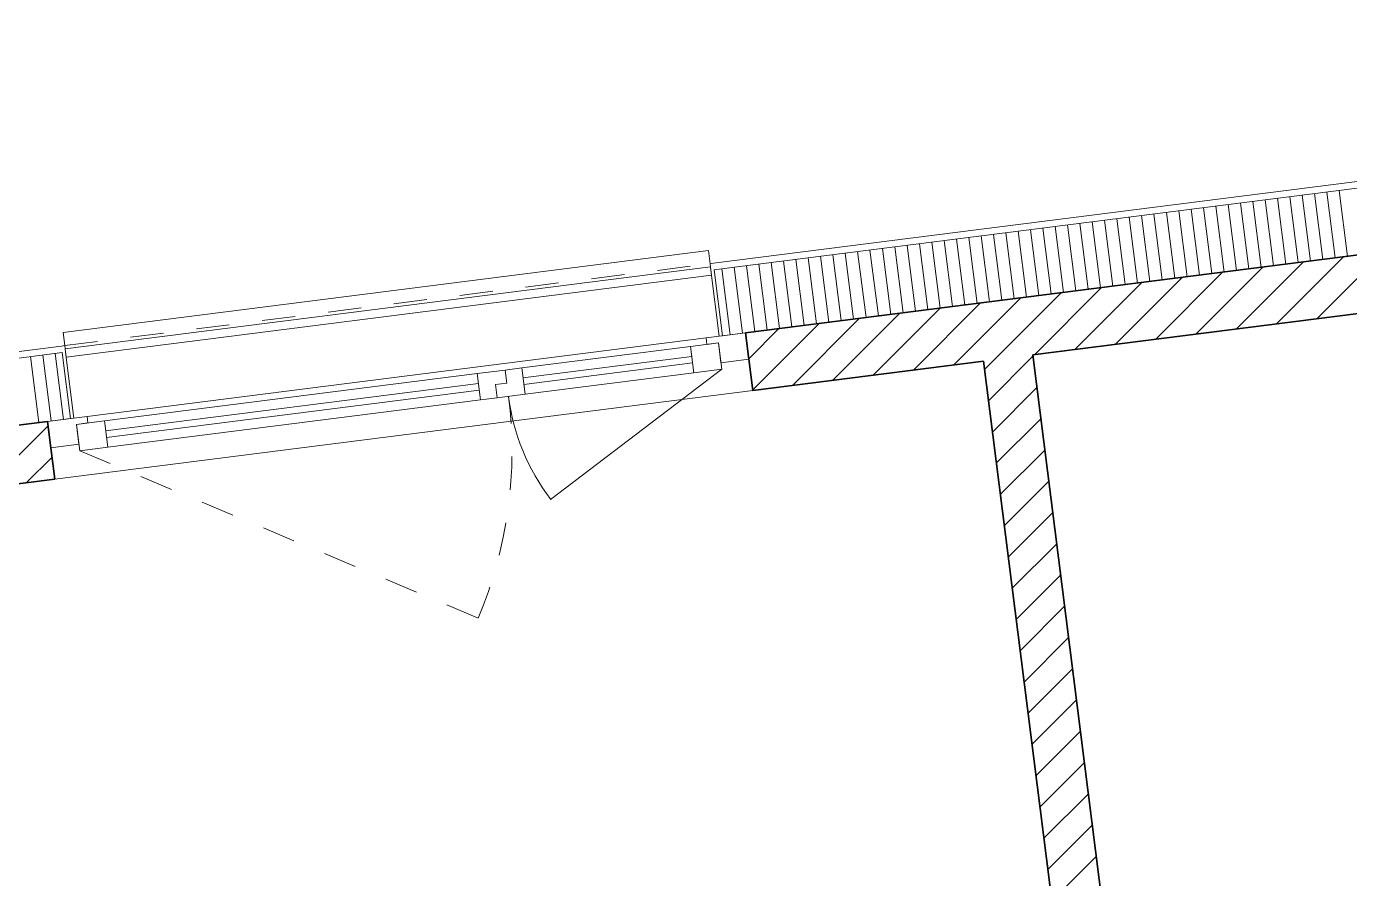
# Model space of a CAD drawing. Header units: metres. Extents: x 2713679.5 to 2713747.3, y 1226017.1 to 1226104.2.
# Drawn here: x 2713699.742 to 2713703.729, y 1226048.302 to 1226050.868 of the extents above; entities that cross this region are included whole.
import ezdxf

# ---------------------------------------------------------------- set-up
doc = ezdxf.new("R2010")
doc.units = ezdxf.units.M
doc.header["$MEASUREMENT"] = 0
doc.linetypes.add('Strich 2_1mm', pattern=[0.15, 0.1, -0.05])
doc.layers.add('plangrafiken', color=251, linetype='Continuous')
doc.layers.add('waende_stuetzen', color=250, linetype='Continuous')

msp = doc.modelspace()

# ---------------------------------------------------------------- linework, layer by layer
at = {"layer": 'plangrafiken', "color": 7, "linetype": 'Continuous', "lineweight": 13}
for p, q in [((2713701.8031, 1226050.1437), (2713699.8587, 1226049.897)), ((2713701.8063, 1226050.1189), (2713701.8031, 1226050.1437)), ((2713699.8618, 1226049.8722), (2713701.8063, 1226050.1189)), ((2713699.8587, 1226049.897), (2713699.8618, 1226049.8722))]:
    msp.add_line(p, q, dxfattribs=at)
at = {"layer": 'waende_stuetzen', "color": 7, "linetype": 'Continuous', "lineweight": 18}
for p, q in [((2713707.4317, 1226050.8681), (2713701.8118, 1226050.1549)), ((2713707.216, 1226050.8206), (2713701.8837, 1226050.1439)), ((2713701.8118, 1226050.1549), (2713701.8018, 1226050.1537)), ((2713701.8018, 1226050.1537), (2713701.8044, 1226050.1338)), ((2713701.8044, 1226050.1338), (2713701.8295, 1226049.9354)), ((2713701.8837, 1226050.1439), (2713701.8143, 1226050.1351)), ((2713701.8143, 1226050.1351), (2713701.8395, 1226049.9367)), ((2713701.8395, 1226049.9367), (2713701.8295, 1226049.9354)), ((2713701.9089, 1226049.9455), (2713701.8395, 1226049.9367)), ((2713699.8475, 1226049.9057), (2713697.7642, 1226049.6413)), ((2713699.7806, 1226049.877), (2713699.85, 1226049.8858)), ((2713699.8475, 1226049.9057), (2713699.8574, 1226049.9069)), ((2713699.85, 1226049.8858), (2713699.8752, 1226049.6874)), ((2713699.8574, 1226049.9069), (2713699.86, 1226049.8871)), ((2713699.86, 1226049.8871), (2713699.8851, 1226049.6887)), ((2713699.7806, 1226049.877), (2713697.8362, 1226049.6302)), ((2713699.8058, 1226049.6786), (2713699.8752, 1226049.6874)), ((2713699.8752, 1226049.6874), (2713699.8851, 1226049.6887))]:
    msp.add_line(p, q, dxfattribs=at)
at = {"layer": 'waende_stuetzen', "color": 7, "linetype": 'Continuous', "lineweight": 35}
for p, q in [((2713707.0675, 1226050.6002), (2713701.9089, 1226049.9455)), ((2713702.7742, 1226049.8789), (2713707.0896, 1226050.4266)), ((2713701.9089, 1226049.9455), (2713701.919, 1226049.8661)), ((2713701.919, 1226049.8661), (2713701.9309, 1226049.7719)), ((2713701.9309, 1226049.7719), (2713702.6254, 1226049.86)), ((2713702.6254, 1226049.86), (2713703.0282, 1226046.6855)), ((2713703.177, 1226046.7044), (2713702.7742, 1226049.8789)), ((2713699.8058, 1226049.6786), (2713697.8614, 1226049.4318)), ((2713699.8058, 1226049.6786), (2713699.8158, 1226049.5992)), ((2713699.8158, 1226049.5992), (2713699.8278, 1226049.505)), ((2713698.6969, 1226049.3615), (2713699.8278, 1226049.505))]:
    msp.add_line(p, q, dxfattribs=at)
at = {"layer": 'waende_stuetzen', "color": 18, "linetype": 'Continuous', "lineweight": 0, "true_color": 0x000000}
for p, q in [((2713703.6231, 1226050.3646), (2713703.6483, 1226050.1662)), ((2713703.6603, 1226050.3694), (2713703.6855, 1226050.1709)), ((2713703.6975, 1226050.3741), (2713703.7227, 1226050.1757)), ((2713703.2883, 1226050.3221), (2713703.3134, 1226050.1237)), ((2713703.3255, 1226050.3269), (2713703.3506, 1226050.1285)), ((2713703.3627, 1226050.3316), (2713703.3878, 1226050.1332)), ((2713703.3999, 1226050.3363), (2713703.425, 1226050.1379)), ((2713703.4371, 1226050.341), (2713703.4622, 1226050.1426)), ((2713703.4743, 1226050.3458), (2713703.4994, 1226050.1473)), ((2713703.5115, 1226050.3505), (2713703.5366, 1226050.1521)), ((2713703.5487, 1226050.3552), (2713703.5738, 1226050.1568)), ((2713703.5859, 1226050.3599), (2713703.6111, 1226050.1615)), ((2713702.9906, 1226050.2844), (2713703.0158, 1226050.086)), ((2713703.0278, 1226050.2891), (2713703.053, 1226050.0907)), ((2713703.065, 1226050.2938), (2713703.0902, 1226050.0954)), ((2713703.1023, 1226050.2985), (2713703.1274, 1226050.1001)), ((2713703.1395, 1226050.3033), (2713703.1646, 1226050.1049)), ((2713703.1767, 1226050.308), (2713703.2018, 1226050.1096)), ((2713703.2139, 1226050.3127), (2713703.239, 1226050.1143)), ((2713703.2511, 1226050.3174), (2713703.2762, 1226050.119)), ((2713702.693, 1226050.2466), (2713702.7182, 1226050.0482)), ((2713702.7302, 1226050.2513), (2713702.7554, 1226050.0529)), ((2713702.7674, 1226050.256), (2713702.7926, 1226050.0576)), ((2713702.8046, 1226050.2608), (2713702.8298, 1226050.0624)), ((2713702.8418, 1226050.2655), (2713702.867, 1226050.0671)), ((2713702.879, 1226050.2702), (2713702.9042, 1226050.0718)), ((2713702.9162, 1226050.2749), (2713702.9414, 1226050.0765)), ((2713702.9534, 1226050.2797), (2713702.9786, 1226050.0812)), ((2713702.3582, 1226050.2041), (2713702.3834, 1226050.0057)), ((2713702.3954, 1226050.2088), (2713702.4206, 1226050.0104)), ((2713702.4326, 1226050.2136), (2713702.4578, 1226050.0152)), ((2713702.4698, 1226050.2183), (2713702.495, 1226050.0199)), ((2713702.507, 1226050.223), (2713702.5322, 1226050.0246)), ((2713702.5442, 1226050.2277), (2713702.5694, 1226050.0293)), ((2713702.5814, 1226050.2324), (2713702.6066, 1226050.034)), ((2713702.6186, 1226050.2372), (2713702.6438, 1226050.0388)), ((2713702.6558, 1226050.2419), (2713702.681, 1226050.0435)), ((2713702.0606, 1226050.1663), (2713702.0858, 1226049.9679)), ((2713702.0978, 1226050.1711), (2713702.123, 1226049.9727)), ((2713702.135, 1226050.1758), (2713702.1602, 1226049.9774)), ((2713702.1722, 1226050.1805), (2713702.1974, 1226049.9821)), ((2713702.2094, 1226050.1852), (2713702.2346, 1226049.9868)), ((2713702.2466, 1226050.19), (2713702.2718, 1226049.9915)), ((2713702.2838, 1226050.1947), (2713702.309, 1226049.9963)), ((2713702.321, 1226050.1994), (2713702.3462, 1226050.001)), ((2713703.5084, 1226049.9721), (2713703.7104, 1226050.1741)), ((2713703.6298, 1226049.9875), (2713703.8319, 1226050.1895)), ((2713701.8374, 1226050.138), (2713701.8626, 1226049.9396)), ((2713701.8746, 1226050.1427), (2713701.8998, 1226049.9443)), ((2713701.9118, 1226050.1475), (2713701.937, 1226049.9491)), ((2713701.949, 1226050.1522), (2713701.9742, 1226049.9538)), ((2713701.9862, 1226050.1569), (2713702.0114, 1226049.9585)), ((2713702.0234, 1226050.1616), (2713702.0486, 1226049.9632)), ((2713703.1439, 1226049.9258), (2713703.346, 1226050.1279)), ((2713703.2654, 1226049.9412), (2713703.4674, 1226050.1433)), ((2713703.3869, 1226049.9567), (2713703.5889, 1226050.1587)), ((2713702.9009, 1226049.895), (2713703.103, 1226050.097)), ((2713703.0224, 1226049.9104), (2713703.2245, 1226050.1124)), ((2713702.5365, 1226049.8487), (2713702.7385, 1226050.0508)), ((2713702.658, 1226049.8642), (2713702.86, 1226050.0662)), ((2713702.7795, 1226049.8796), (2713702.9815, 1226050.0816)), ((2713702.172, 1226049.8025), (2713702.3741, 1226050.0045)), ((2713702.2935, 1226049.8179), (2713702.4956, 1226050.0199)), ((2713702.415, 1226049.8333), (2713702.6171, 1226050.0354)), ((2713701.9308, 1226049.7733), (2713702.1311, 1226049.9737)), ((2713702.0506, 1226049.7871), (2713702.2526, 1226049.9891)), ((2713701.9188, 1226049.8674), (2713702.0096, 1226049.9583)), ((2713699.7541, 1226049.8736), (2713699.7793, 1226049.6752)), ((2713699.7913, 1226049.8784), (2713699.8165, 1226049.6799)), ((2713699.8285, 1226049.8831), (2713699.8537, 1226049.6847)), ((2713702.6286, 1226049.8347), (2713702.658, 1226049.8642)), ((2713702.6405, 1226049.7406), (2713702.7747, 1226049.8748)), ((2713702.6525, 1226049.6465), (2713702.7866, 1226049.7807)), ((2713702.6644, 1226049.5524), (2713702.7986, 1226049.6866)), ((2713699.6209, 1226049.4787), (2713699.8075, 1226049.6653)), ((2713699.7424, 1226049.4941), (2713699.8194, 1226049.5712)), ((2713702.6764, 1226049.4583), (2713702.8105, 1226049.5924)), ((2713702.6883, 1226049.3641), (2713702.8225, 1226049.4983)), ((2713702.7002, 1226049.27), (2713702.8344, 1226049.4042)), ((2713702.7122, 1226049.1759), (2713702.8464, 1226049.3101)), ((2713702.7241, 1226049.0818), (2713702.8583, 1226049.216)), ((2713702.7361, 1226048.9877), (2713702.8703, 1226049.1218)), ((2713702.748, 1226048.8935), (2713702.8822, 1226049.0277)), ((2713702.76, 1226048.7994), (2713702.8941, 1226048.9336)), ((2713702.7719, 1226048.7053), (2713702.9061, 1226048.8395)), ((2713702.7839, 1226048.6112), (2713702.918, 1226048.7453)), ((2713702.7958, 1226048.517), (2713702.93, 1226048.6512)), ((2713702.8077, 1226048.4229), (2713702.9419, 1226048.5571)), ((2713702.8197, 1226048.3288), (2713702.9539, 1226048.463)), ((2713702.8316, 1226048.2347), (2713702.9658, 1226048.3689))]:
    msp.add_line(p, q, dxfattribs=at)
at = {"layer": 'waende_stuetzen', "color": 7, "linetype": 'Continuous', "lineweight": 13}
for p, q in [((2713699.8524, 1226049.9466), (2713701.7968, 1226050.1934)), ((2713701.7968, 1226050.1934), (2713701.8018, 1226050.1537)), ((2713699.8574, 1226049.9069), (2713699.8524, 1226049.9466)), ((2713701.7899, 1226049.9304), (2713699.9248, 1226049.6937)), ((2713701.9089, 1226049.9455), (2713701.7899, 1226049.9304)), ((2713701.7899, 1226049.9304), (2713701.7924, 1226049.9105)), ((2713701.7428, 1226049.9042), (2713701.2344, 1226049.8397)), ((2713701.8271, 1226049.915), (2713701.7428, 1226049.9042)), ((2713701.7428, 1226049.9042), (2713701.7528, 1226049.8249)), ((2713701.7924, 1226049.9105), (2713701.8271, 1226049.915)), ((2713701.8271, 1226049.915), (2713701.8347, 1226049.8554)), ((2713701.8372, 1226049.8356), (2713701.8271, 1226049.915)), ((2713701.7466, 1226049.8745), (2713701.2381, 1226049.81)), ((2713701.2406, 1226049.7901), (2713701.7491, 1226049.8546)), ((2713701.8347, 1226049.8554), (2713701.919, 1226049.8661)), ((2713701.1004, 1226049.8227), (2713699.9769, 1226049.6802)), ((2713701.1848, 1226049.8334), (2713701.1004, 1226049.8227)), ((2713701.1004, 1226049.8227), (2713701.1105, 1226049.7434)), ((2713701.2344, 1226049.8397), (2713701.1848, 1226049.8334)), ((2713701.1898, 1226049.7937), (2713701.1848, 1226049.8334)), ((2713701.2444, 1226049.7604), (2713701.2344, 1226049.8397)), ((2713701.2444, 1226049.7604), (2713701.7528, 1226049.8249)), ((2713701.8372, 1226049.8356), (2713701.3216, 1226049.4438)), ((2713701.7528, 1226049.8249), (2713701.8372, 1226049.8356)), ((2713699.8278, 1226049.505), (2713701.9309, 1226049.7719)), ((2713701.1042, 1226049.793), (2713699.9807, 1226049.6504)), ((2713699.9832, 1226049.6305), (2713701.1067, 1226049.7731)), ((2713701.1898, 1226049.7937), (2713701.1551, 1226049.7893)), ((2713701.1601, 1226049.7497), (2713701.1551, 1226049.7893)), ((2713699.987, 1226049.6008), (2713701.1105, 1226049.7434)), ((2713701.1105, 1226049.7434), (2713701.1601, 1226049.7497)), ((2713701.1601, 1226049.7497), (2713701.2444, 1226049.7604)), ((2713699.9248, 1226049.6937), (2713699.8058, 1226049.6786)), ((2713699.9273, 1226049.6739), (2713699.9248, 1226049.6937)), ((2713699.9769, 1226049.6802), (2713699.8926, 1226049.6695)), ((2713699.8926, 1226049.6695), (2713699.9273, 1226049.6739)), ((2713699.9002, 1226049.6099), (2713699.8926, 1226049.6695)), ((2713699.8926, 1226049.6695), (2713699.9027, 1226049.5901)), ((2713699.987, 1226049.6008), (2713699.9769, 1226049.6802)), ((2713699.8158, 1226049.5992), (2713699.9002, 1226049.6099)), ((2713699.9027, 1226049.5901), (2713699.987, 1226049.6008))]:
    msp.add_line(p, q, dxfattribs=at)
at = {"layer": 'waende_stuetzen', "color": 7, "linetype": 'Strich 2_1mm', "lineweight": 13}
for p, q in [((2713699.8574, 1226049.9069), (2713701.8018, 1226050.1537)), ((2713699.9027, 1226049.5901), (2713701.1037, 1226049.086))]:
    msp.add_line(p, q, dxfattribs=at)
msp.add_arc((2713699.9027, 1226049.5901), 1.3025, 337.2326, 7.2326, dxfattribs=at)
at = {"layer": 'waende_stuetzen', "color": 7, "linetype": 'Continuous', "lineweight": 13}
msp.add_arc((2713701.8372, 1226049.8356), 0.6475, 187.2326, 217.2326, dxfattribs=at)

doc.saveas('drawing.dxf')
